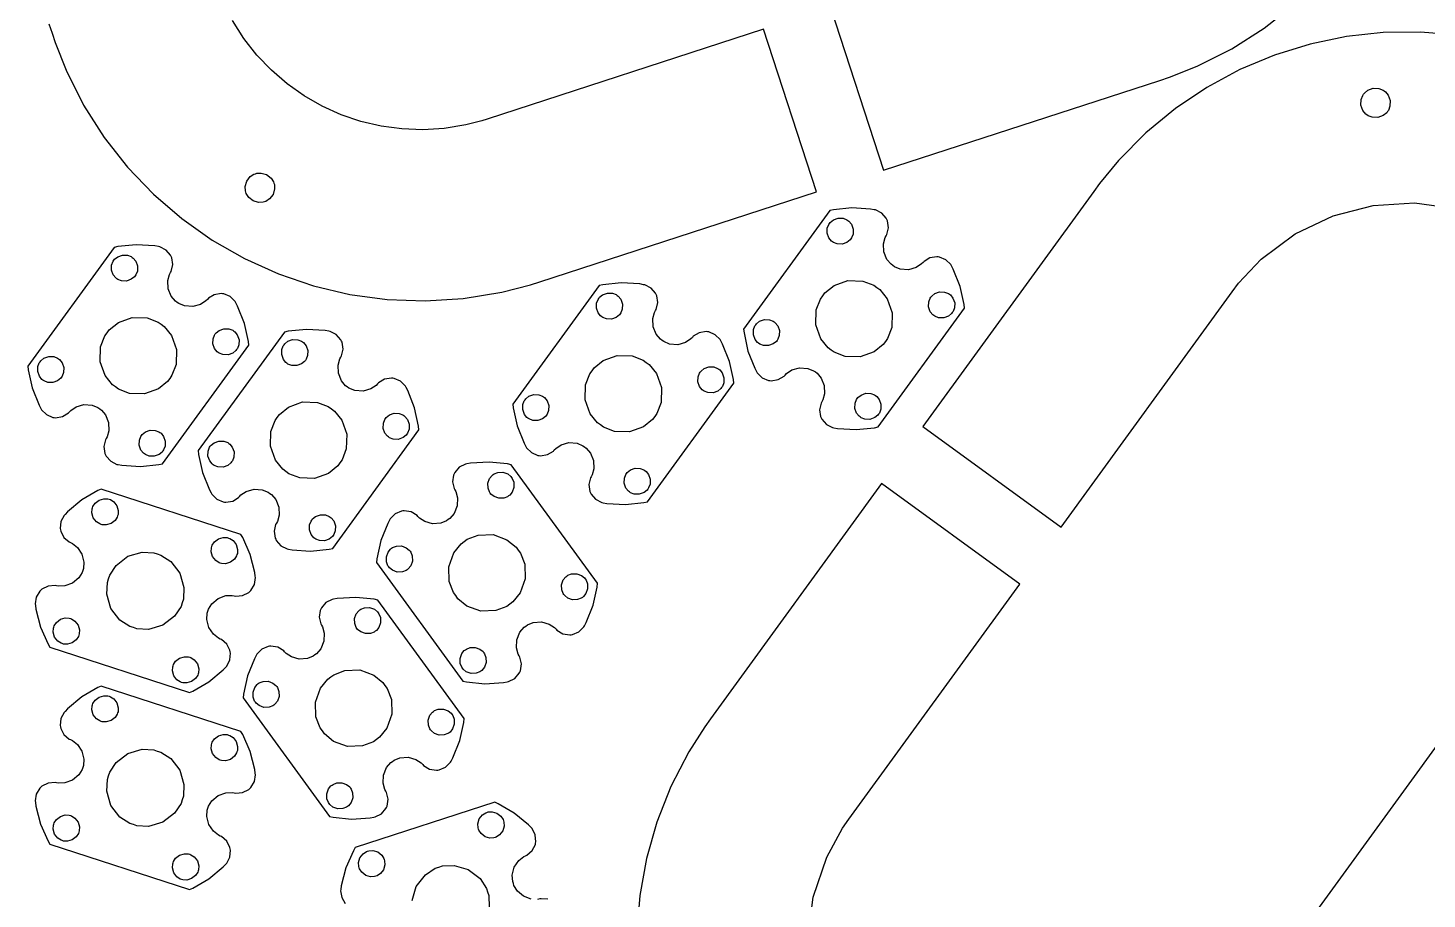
# Model space of a CAD drawing. Extents: x 0 to 47.8, y 0 to 94.9.
# Drawn here: x 0.01 to 9.94, y 19.16 to 25.35 of the extents above; entities that cross this region are included whole.
import ezdxf

# ---------------------------------------------------------------- set-up
doc = ezdxf.new("R2010")
doc.units = 0
doc.layers.get('0').update_dxf_attribs({"linetype": 'CONTINUOUS'})

msp = doc.modelspace()

# ---------------------------------------------------------------- linework, layer by layer
at = {"color": 0}
for points in [[(5.70529, 25.4957), (6.08074, 24.3401), (8.04465, 24.9782), (8.11149, 25), (8.30767, 25.0786), (8.55447, 25.2026), (8.78418, 25.3486), (8.99588, 25.5146)], [(0.154297, 25.38), (0.176053, 25.3131), (0.197754, 25.2462), (0.276421, 25.0501), (0.400444, 24.8033), (0.546332, 24.5736), (0.712349, 24.3618), (0.896756, 24.169), (1.09782, 23.996), (1.3138, 23.8435), (1.54297, 23.7126), (1.78353, 23.6042), (2.03381, 23.5192), (2.29204, 23.4581), (2.55643, 23.4224), (2.82531, 23.4125), (3.0969, 23.4294), (3.36947, 23.4742), (3.57443, 23.5258), (3.64128, 23.5475), (5.60519, 24.1857), (5.22976, 25.3411), (3.26585, 24.7031), (3.22851, 24.691), (3.1141, 24.6621), (2.96197, 24.6372), (2.81033, 24.6276), (2.66026, 24.6332), (2.51269, 24.6532), (2.36854, 24.6872), (2.22885, 24.7347), (2.09457, 24.7953), (1.96669, 24.8683), (1.84608, 24.9533), (1.73389, 25.05), (1.63092, 25.1576), (1.53825, 25.2758), (1.45682, 25.404)], [(10.1594, 25.3), (9.89501, 25.3219), (9.63069, 25.3182), (9.36838, 25.2894), (9.11003, 25.2358), (8.85753, 25.1575), (8.61279, 25.055), (8.37782, 24.9286), (8.15451, 24.7786), (7.94476, 24.6053), (7.75054, 24.4088), (7.61513, 24.2465), (7.57383, 24.1897), (6.36003, 22.519), (7.34299, 21.8049), (8.55675, 23.4756), (8.60215, 23.5382), (8.76378, 23.7075), (9.00553, 23.8881), (9.27328, 24.0158), (9.55849, 24.0894), (9.85243, 24.1075), (10.1465, 24.0687)], [(5.54292, 18.8814), (5.58171, 19.1756), (5.67871, 19.4611), (5.78988, 19.6672), (5.83535, 19.7297), (5.83535, 19.7297), (7.0491, 21.4004), (6.06614, 22.1146), (4.85238, 20.4439), (4.81104, 20.3871), (4.69857, 20.2081), (4.57178, 19.9628), (4.47168, 19.7097), (4.398, 19.451), (4.35037, 19.1883), (4.32856, 18.924)], [(11.0405, 21.671), (8.31901, 17.9253)], [(3.57949, 19.1625), (3.52496, 19.1822), (3.48085, 19.2199), (3.45676, 19.2585), (3.45226, 19.2724), (3.44769, 19.2864), (3.4445, 19.3318), (3.45806, 19.3882), (3.49056, 19.4363), (3.52615, 19.4644), (3.53956, 19.4706), (3.54872, 19.4747), (3.58594, 19.5069), (3.60856, 19.5506), (3.61051, 19.5606), (3.61242, 19.5704), (3.60781, 19.6194), (3.58535, 19.6632), (3.5784, 19.6704), (3.56011, 19.6897), (3.45856, 19.7736), (3.34483, 19.84), (3.32053, 19.8506), (2.32992, 19.5286), (2.3164, 19.5058), (2.26351, 19.3853), (2.23062, 19.2576), (2.22715, 19.2314), (2.22581, 19.2214), (2.23335, 19.1728), (2.25836, 19.1304)], [(2.73361, 19.1515), (2.76269, 19.2528), (2.82758, 19.3358), (2.89729, 19.3812), (2.92275, 19.3894), (2.94814, 19.3978), (3.03119, 19.4021), (3.13254, 19.3731), (3.2156, 19.3081), (3.26096, 19.2385), (3.26926, 19.2129), (3.2775, 19.1875), (3.28174, 19.1044)], [(3.69824, 19.1612), (3.64919, 19.1654), (3.63932, 19.1635), (3.62489, 19.1604)]]:
    msp.add_lwpolyline(points, dxfattribs=at)
for points in [[(9.49056, 24.8799), (9.49653, 24.8882), (9.52121, 24.9081), (9.55908, 24.9219), (9.59928, 24.9204), (9.6289, 24.909), (9.63721, 24.9031), (9.64546, 24.8971), (9.66542, 24.8724), (9.67919, 24.8346), (9.67779, 24.7943), (9.66639, 24.7647), (9.66043, 24.7564), (9.6544, 24.7482), (9.62972, 24.7282), (9.5919, 24.7144), (9.55165, 24.7158), (9.52203, 24.7272), (9.51378, 24.7332), (9.50549, 24.7392), (9.48551, 24.7639), (9.47179, 24.8017), (9.47319, 24.8419), (9.48454, 24.8715), (9.49056, 24.8799)], [(1.6849, 24.1158), (1.67518, 24.1126), (1.64344, 24.111), (1.60476, 24.1221), (1.57308, 24.1469), (1.55578, 24.1736), (1.55263, 24.1832), (1.54943, 24.1929), (1.54779, 24.2247), (1.55886, 24.2633), (1.58365, 24.295), (1.61029, 24.3124), (1.62001, 24.3154), (1.62972, 24.3187), (1.6614, 24.3203), (1.70014, 24.3093), (1.73182, 24.2844), (1.74918, 24.2579), (1.75233, 24.2481), (1.75549, 24.2383), (1.75711, 24.2067), (1.74599, 24.1679), (1.72119, 24.1363), (1.69461, 24.1189), (1.6849, 24.1158)], [(6.10069, 23.8749), (6.10563, 23.8838), (6.11681, 23.9315), (6.10943, 23.9801), (6.10519, 23.9893), (6.10092, 23.9985), (6.06836, 24.0354), (6.02453, 24.0576), (6.0146, 24.0594), (5.98856, 24.0643), (5.85704, 24.0724), (5.72597, 24.0594), (5.70014, 24.0536), (5.08789, 23.2108), (5.09039, 23.1846), (5.11849, 23.0558), (5.16683, 22.9333), (5.17947, 22.91), (5.18425, 22.9011), (5.21897, 22.8663), (5.26411, 22.8467), (5.27414, 22.8456), (5.28418, 22.8443), (5.33268, 22.8524), (5.37478, 22.8778), (5.38162, 22.8851), (5.3915, 22.8961), (5.42936, 22.9211), (5.48514, 22.9372), (5.54297, 22.9326), (5.58507, 22.9157), (5.597, 22.9069), (5.60883, 22.8983), (5.63807, 22.8636), (5.66026, 22.81), (5.66228, 22.7519), (5.65007, 22.7082), (5.64285, 22.6954), (5.63786, 22.6865), (5.62668, 22.6386), (5.63406, 22.59), (5.63835, 22.5808), (5.64258, 22.5717), (5.67513, 22.5349), (5.71897, 22.5126), (5.72894, 22.5108), (5.75499, 22.506), (5.88644, 22.4979), (6.01753, 22.511), (6.0434, 22.5167), (6.65565, 23.3594), (6.65315, 23.3857), (6.625, 23.5144), (6.57667, 23.6369), (6.56407, 23.6603), (6.55925, 23.6692), (6.52453, 23.704), (6.47944, 23.7236), (6.4694, 23.7247), (6.45936, 23.726), (6.41081, 23.7181), (6.36871, 23.6925), (6.36193, 23.685), (6.352, 23.6742), (6.31413, 23.649), (6.25836, 23.6331), (6.20053, 23.6376), (6.15842, 23.6547), (6.14654, 23.6632), (6.1346, 23.6719), (6.10542, 23.7068), (6.08322, 23.7604), (6.08122, 23.8183), (6.09343, 23.8621), (6.10069, 23.8749)], [(5.69738, 23.9624), (5.70269, 23.9697), (5.72478, 23.9876), (5.75851, 23.9999), (5.79449, 23.9986), (5.82096, 23.9885), (5.82835, 23.9832), (5.83567, 23.9778), (5.85351, 23.9557), (5.86578, 23.9219), (5.86453, 23.886), (5.85439, 23.8596), (5.84907, 23.8522), (5.84369, 23.8447), (5.82161, 23.8269), (5.78787, 23.8147), (5.75196, 23.816), (5.72547, 23.8261), (5.71815, 23.8314), (5.71078, 23.8368), (5.69293, 23.8589), (5.68061, 23.8926), (5.68186, 23.9286), (5.692, 23.9551), (5.69738, 23.9624)], [(1.01818, 23.6128), (1.02317, 23.6215), (1.03434, 23.6694), (1.02696, 23.7181), (1.02273, 23.7272), (1.01845, 23.7364), (0.985894, 23.7733), (0.942057, 23.7956), (0.932129, 23.7974), (0.906087, 23.8022), (0.774576, 23.8103), (0.6435, 23.7974), (0.617676, 23.7915), (0.005371, 22.9488), (0.007867, 22.9225), (0.03597, 22.7938), (0.084364, 22.6711), (0.097005, 22.6479), (0.10178, 22.639), (0.136502, 22.6042), (0.18164, 22.5846), (0.191678, 22.5833), (0.20166, 22.5822), (0.250162, 22.5903), (0.292264, 22.6157), (0.2991, 22.6231), (0.308974, 22.6339), (0.346897, 22.659), (0.402669, 22.6751), (0.460504, 22.6706), (0.502604, 22.6535), (0.51454, 22.6449), (0.526421, 22.6363), (0.55561, 22.6014), (0.5778, 22.5479), (0.579807, 22.4899), (0.5676, 22.4461), (0.560385, 22.4333), (0.555393, 22.4244), (0.544217, 22.3767), (0.55154, 22.3279), (0.555826, 22.3187), (0.560058, 22.3096), (0.592611, 22.2728), (0.636447, 22.2506), (0.646431, 22.2488), (0.672472, 22.2439), (0.803982, 22.2358), (0.935058, 22.2488), (0.960938, 22.2546), (1.57319, 23.0972), (1.57069, 23.1236), (1.54254, 23.2524), (1.49419, 23.3749), (1.48161, 23.3982), (1.47678, 23.4071), (1.44206, 23.4419), (1.39692, 23.4615), (1.38694, 23.4626), (1.3769, 23.4639), (1.32834, 23.4558), (1.28624, 23.4304), (1.27946, 23.4229), (1.26953, 23.4122), (1.23161, 23.3871), (1.17589, 23.371), (1.118, 23.3756), (1.0759, 23.3926), (1.06402, 23.4013), (1.05208, 23.4099), (1.02289, 23.4447), (1.00071, 23.4983), (0.998699, 23.5563), (1.01091, 23.6), (1.01818, 23.6128)], [(0.614908, 23.7003), (0.620226, 23.7076), (0.642307, 23.7256), (0.676053, 23.7378), (0.711968, 23.7365), (0.738444, 23.7264), (0.745822, 23.721), (0.753147, 23.7157), (0.770996, 23.6936), (0.783311, 23.6599), (0.782064, 23.624), (0.771918, 23.5975), (0.766601, 23.5901), (0.761231, 23.5828), (0.73915, 23.565), (0.705404, 23.5526), (0.669433, 23.5539), (0.642958, 23.564), (0.635633, 23.5693), (0.628256, 23.5747), (0.610406, 23.5968), (0.598144, 23.6306), (0.599393, 23.6665), (0.609538, 23.6929), (0.614908, 23.7003)], [(5.64931, 23.4468), (5.66499, 23.4685), (5.72965, 23.5207), (5.82872, 23.5568), (5.93408, 23.5531), (6.01172, 23.5233), (6.03342, 23.5076), (6.05501, 23.4919), (6.10732, 23.4272), (6.14339, 23.3282), (6.13965, 23.2228), (6.10997, 23.1451), (6.09424, 23.1235), (6.0785, 23.1018), (6.01383, 23.0496), (5.91476, 23.0135), (5.8094, 23.0172), (5.73172, 23.0469), (5.71013, 23.0626), (5.68847, 23.0783), (5.63618, 23.1431), (5.6001, 23.2421), (5.60385, 23.3475), (5.63357, 23.4251), (5.64931, 23.4468)], [(4.00456, 22.1631), (3.99957, 22.1543), (3.98839, 22.1064), (3.99571, 22.0578), (4, 22.0486), (4.00424, 22.0394), (4.03678, 22.0025), (4.08068, 21.9803), (4.0906, 21.9785), (4.11664, 21.9737), (4.24815, 21.9656), (4.37924, 21.9786), (4.40511, 21.9843), (5.01736, 22.8271), (5.01486, 22.8535), (4.98671, 22.9821), (4.93837, 23.1047), (4.92578, 23.1279), (4.92096, 23.1368), (4.88624, 23.1717), (4.8411, 23.1913), (4.83111, 23.1925), (4.82107, 23.1937), (4.77251, 23.1857), (4.73042, 23.1603), (4.72364, 23.1528), (4.71371, 23.1419), (4.67578, 23.1168), (4.62007, 23.1007), (4.56218, 23.1053), (4.52007, 23.1224), (4.50819, 23.131), (4.49625, 23.1396), (4.46707, 23.1744), (4.44488, 23.2281), (4.44287, 23.286), (4.45508, 23.3299), (4.46235, 23.3425), (4.46733, 23.3514), (4.47851, 23.3993), (4.47114, 23.4479), (4.4669, 23.4571), (4.46262, 23.4662), (4.43007, 23.5031), (4.38624, 23.5253), (4.37631, 23.5271), (4.35026, 23.5319), (4.21875, 23.5401), (4.08768, 23.5271), (4.06185, 23.5213), (3.44954, 22.6786), (3.45204, 22.6522), (3.48014, 22.5236), (3.52854, 22.401), (3.54118, 22.3776), (3.54596, 22.3688), (3.58068, 22.3339), (3.62582, 22.3144), (3.63585, 22.3132), (3.64583, 22.3119), (3.69433, 22.32), (3.73643, 22.3454), (3.74328, 22.3529), (3.75315, 22.3637), (3.79107, 22.3889), (3.84685, 22.4049), (3.90468, 22.4003), (3.94678, 22.3833), (3.95871, 22.3746), (3.9706, 22.3661), (3.99978, 22.3312), (4.02197, 22.2776), (4.02399, 22.2196), (4.01178, 22.1758), (4.00456, 22.1631)], [(4.21078, 23.3199), (4.2054, 23.3125), (4.18332, 23.2947), (4.14958, 23.2825), (4.11361, 23.2838), (4.08713, 23.2939), (4.07981, 23.2992), (4.07243, 23.3046), (4.05458, 23.3265), (4.04232, 23.3603), (4.04357, 23.3963), (4.05371, 23.4228), (4.05908, 23.43), (4.0644, 23.4375), (4.08649, 23.4553), (4.12022, 23.4675), (4.15614, 23.4662), (4.18261, 23.4561), (4.19, 23.4508), (4.19732, 23.4454), (4.21517, 23.4233), (4.22749, 23.3896), (4.22624, 23.3537), (4.2161, 23.3272), (4.21078, 23.3199)], [(6.41808, 23.4387), (6.42339, 23.4461), (6.44547, 23.464), (6.47922, 23.4763), (6.51519, 23.475), (6.54167, 23.4649), (6.54904, 23.4594), (6.55637, 23.4542), (6.57422, 23.4321), (6.58649, 23.3983), (6.58524, 23.3624), (6.57508, 23.336), (6.56976, 23.3286), (6.5644, 23.3213), (6.54232, 23.3033), (6.50857, 23.2911), (6.47265, 23.2924), (6.44618, 23.3025), (6.43886, 23.3078), (6.43147, 23.3132), (6.41363, 23.3353), (6.40136, 23.369), (6.40261, 23.405), (6.41271, 23.4314), (6.41808, 23.4387)], [(0.566786, 23.1847), (0.582519, 23.2064), (0.64719, 23.2586), (0.746257, 23.2947), (0.851617, 23.291), (0.929308, 23.2613), (0.950956, 23.2456), (0.972547, 23.2299), (1.02479, 23.1651), (1.06087, 23.0661), (1.05718, 22.9607), (1.02745, 22.8831), (1.01177, 22.8614), (0.996039, 22.8397), (0.931315, 22.7875), (0.832303, 22.7514), (0.726942, 22.7551), (0.649251, 22.7849), (0.627658, 22.8006), (0.606011, 22.8163), (0.553711, 22.881), (0.517632, 22.98), (0.521322, 23.0854), (0.551053, 23.1631), (0.566786, 23.1847)], [(5.17378, 23.2417), (5.1791, 23.249), (5.20117, 23.2669), (5.23492, 23.2792), (5.27083, 23.2779), (5.29731, 23.2678), (5.30469, 23.2624), (5.31201, 23.2571), (5.32986, 23.235), (5.34218, 23.2013), (5.34088, 23.1653), (5.33078, 23.1389), (5.32547, 23.1314), (5.3201, 23.124), (5.29801, 23.1063), (5.26426, 23.094), (5.22831, 23.0953), (5.20182, 23.1054), (5.1945, 23.1107), (5.18712, 23.1161), (5.16928, 23.1382), (5.15701, 23.1719), (5.15826, 23.2079), (5.1684, 23.2344), (5.17378, 23.2417)], [(1.76932, 21.8326), (1.76432, 21.8239), (1.75315, 21.776), (1.76047, 21.7274), (1.76476, 21.7182), (1.76899, 21.709), (1.80154, 21.6721), (1.84543, 21.6499), (1.85542, 21.6481), (1.8814, 21.6433), (2.01292, 21.6351), (2.14399, 21.6482), (2.16986, 21.6539), (2.78213, 22.4967), (2.77962, 22.5231), (2.75146, 22.6517), (2.70313, 22.7743), (2.69054, 22.7975), (2.68571, 22.8064), (2.65099, 22.8412), (2.6059, 22.8608), (2.59586, 22.8621), (2.58583, 22.8633), (2.53728, 22.8553), (2.49517, 22.8299), (2.48839, 22.8224), (2.47846, 22.8115), (2.44054, 22.7864), (2.38482, 22.7703), (2.32693, 22.7749), (2.28483, 22.7919), (2.27294, 22.8006), (2.26101, 22.8092), (2.23182, 22.844), (2.20964, 22.8976), (2.20763, 22.9556), (2.21983, 22.9994), (2.22711, 23.0122), (2.2321, 23.021), (2.24328, 23.0689), (2.23589, 23.1175), (2.23167, 23.1267), (2.22738, 23.1358), (2.19482, 23.1726), (2.15099, 23.195), (2.14106, 23.1967), (2.11501, 23.2015), (1.98351, 23.2097), (1.85243, 23.1967), (1.82661, 23.1908), (1.21436, 22.3482), (1.21685, 22.3218), (1.24495, 22.1931), (1.29329, 22.0706), (1.30593, 22.0472), (1.31071, 22.0385), (1.34543, 22.0035), (1.39057, 21.984), (1.40061, 21.9828), (1.41064, 21.9815), (1.45915, 21.9896), (1.50125, 22.015), (1.50808, 22.0225), (1.51796, 22.0333), (1.55583, 22.0585), (1.6116, 22.0744), (1.66943, 22.07), (1.71153, 22.0529), (1.72347, 22.0442), (1.73535, 22.0357), (1.76454, 22.0008), (1.78674, 21.9472), (1.78874, 21.8892), (1.77653, 21.8454), (1.76932, 21.8326)], [(1.33561, 23.1767), (1.34093, 23.184), (1.36301, 23.2019), (1.39675, 23.2142), (1.43267, 23.2129), (1.45915, 23.2028), (1.46653, 23.1974), (1.47385, 23.1921), (1.49169, 23.17), (1.50401, 23.1363), (1.50276, 23.1003), (1.49263, 23.0739), (1.48731, 23.0665), (1.48193, 23.059), (1.45985, 23.0412), (1.42611, 23.029), (1.39014, 23.0303), (1.36366, 23.0404), (1.35634, 23.0457), (1.34896, 23.0511), (1.33111, 23.0732), (1.31885, 23.1069), (1.3201, 23.1429), (1.33024, 23.1693), (1.33561, 23.1767)], [(1.97553, 22.9894), (1.97017, 22.9821), (1.94808, 22.9643), (1.91433, 22.9519), (1.87836, 22.9532), (1.85189, 22.9633), (1.84457, 22.9688), (1.83718, 22.974), (1.81933, 22.9961), (1.80707, 23.0299), (1.80832, 23.0658), (1.81847, 23.0924), (1.82383, 23.0997), (1.82915, 23.1071), (1.85124, 23.1249), (1.88499, 23.1372), (1.92096, 23.136), (1.94743, 23.1257), (1.95481, 23.1204), (1.96212, 23.1151), (1.97999, 23.0931), (1.99224, 23.0593), (1.991, 23.0233), (1.98085, 22.9968), (1.97553, 22.9894)], [(0.091309, 22.9796), (0.096625, 22.9869), (0.118652, 23.0049), (0.152453, 23.0171), (0.188368, 23.0158), (0.214844, 23.0057), (0.222222, 23.0003), (0.229546, 22.995), (0.247396, 22.9729), (0.259657, 22.9392), (0.25841, 22.9033), (0.248264, 22.8768), (0.242947, 22.8694), (0.237576, 22.8621), (0.215494, 22.8443), (0.181749, 22.8319), (0.145833, 22.8332), (0.119358, 22.8433), (0.112033, 22.8486), (0.104655, 22.854), (0.086806, 22.8761), (0.074544, 22.9099), (0.075792, 22.9458), (0.085938, 22.9722), (0.091309, 22.9796)], [(4.45594, 22.5911), (4.44021, 22.5694), (4.37549, 22.5172), (4.27647, 22.4811), (4.17111, 22.4849), (4.09343, 22.5146), (4.07183, 22.5303), (4.05018, 22.5461), (3.99789, 22.6107), (3.96181, 22.7099), (3.9655, 22.8151), (3.99522, 22.8928), (4.01096, 22.9144), (4.02669, 22.9361), (4.09136, 22.9883), (4.19043, 23.0244), (4.29579, 23.0207), (4.37349, 22.991), (4.39513, 22.9753), (4.41672, 22.9596), (4.46897, 22.8949), (4.50504, 22.7958), (4.50136, 22.6904), (4.47163, 22.6128), (4.45594, 22.5911)], [(4.93147, 22.7962), (4.92611, 22.7889), (4.90403, 22.7711), (4.87028, 22.7588), (4.83431, 22.76), (4.80783, 22.7701), (4.80051, 22.7756), (4.79313, 22.7808), (4.77528, 22.8029), (4.76303, 22.8367), (4.76426, 22.8726), (4.77442, 22.899), (4.77979, 22.9064), (4.7851, 22.9138), (4.80718, 22.9317), (4.84093, 22.9439), (4.87685, 22.9428), (4.90332, 22.9325), (4.91075, 22.9272), (4.91808, 22.9219), (4.93593, 22.8999), (4.94819, 22.8661), (4.94694, 22.8301), (4.93679, 22.8036), (4.93147, 22.7962)], [(5.89447, 22.7181), (5.89979, 22.7254), (5.92188, 22.7433), (5.95562, 22.7556), (5.99154, 22.7543), (6.01801, 22.7442), (6.02539, 22.7387), (6.03271, 22.7335), (6.05057, 22.7114), (6.06288, 22.6776), (6.06164, 22.6417), (6.05149, 22.6153), (6.04617, 22.6079), (6.04081, 22.6004), (6.01872, 22.5826), (5.98497, 22.5704), (5.949, 22.5717), (5.92253, 22.5818), (5.91521, 22.5871), (5.90782, 22.5925), (5.88997, 22.6146), (5.87771, 22.6483), (5.87896, 22.6843), (5.88911, 22.7107), (5.89447, 22.7181)], [(2.22071, 22.2607), (2.20497, 22.239), (2.14031, 22.1868), (2.04124, 22.1508), (1.93587, 22.1546), (1.85818, 22.1843), (1.83658, 22.1999), (1.81494, 22.2157), (1.76264, 22.2803), (1.72657, 22.3794), (1.73031, 22.4847), (1.76004, 22.5624), (1.77576, 22.584), (1.79144, 22.6057), (1.85613, 22.6581), (1.95518, 22.694), (2.06054, 22.6903), (2.13824, 22.6606), (2.15989, 22.6449), (2.18147, 22.6292), (2.23372, 22.5644), (2.26981, 22.4654), (2.26611, 22.3601), (2.23643, 22.2824), (2.22071, 22.2607)], [(3.68712, 22.5992), (3.68175, 22.5918), (3.65967, 22.574), (3.62592, 22.5617), (3.59, 22.5631), (3.56353, 22.5731), (3.55621, 22.5783), (3.54883, 22.5838), (3.53097, 22.6058), (3.51872, 22.6396), (3.51997, 22.6756), (3.53011, 22.7021), (3.53549, 22.7093), (3.54081, 22.7168), (3.56282, 22.7346), (3.59663, 22.7468), (3.63254, 22.7456), (3.65901, 22.7354), (3.66639, 22.7301), (3.67372, 22.7247), (3.69157, 22.7026), (3.70383, 22.6689), (3.70258, 22.6331), (3.69243, 22.6065), (3.68712, 22.5992)], [(2.69624, 22.4658), (2.69086, 22.4585), (2.66878, 22.4407), (2.63504, 22.4283), (2.59912, 22.4296), (2.57264, 22.4397), (2.56532, 22.4451), (2.55794, 22.4504), (2.5401, 22.4725), (2.52778, 22.5062), (2.52903, 22.5422), (2.53917, 22.5687), (2.54454, 22.576), (2.54986, 22.5833), (2.57194, 22.6013), (2.60568, 22.6135), (2.64165, 22.6122), (2.66812, 22.6022), (2.67551, 22.5968), (2.68283, 22.5915), (2.70068, 22.5694), (2.71294, 22.5357), (2.71169, 22.4997), (2.70156, 22.4732), (2.69624, 22.4658)], [(0.812011, 22.456), (0.817329, 22.4633), (0.83941, 22.4811), (0.873156, 22.4935), (0.909071, 22.4922), (0.935547, 22.4821), (0.942925, 22.4767), (0.95025, 22.4714), (0.968099, 22.4493), (0.98036, 22.4156), (0.979113, 22.3796), (0.968967, 22.3532), (0.96365, 22.3457), (0.958279, 22.3383), (0.936199, 22.3206), (0.902453, 22.3083), (0.866536, 22.3096), (0.840061, 22.3197), (0.832736, 22.325), (0.825358, 22.3304), (0.807508, 22.3525), (0.795247, 22.3863), (0.796496, 22.4221), (0.80664, 22.4486), (0.812011, 22.456)], [(1.45188, 22.2687), (1.4465, 22.2614), (1.42449, 22.2436), (1.39074, 22.2313), (1.35476, 22.2325), (1.32829, 22.2426), (1.32096, 22.2481), (1.31358, 22.2533), (1.29574, 22.2754), (1.28348, 22.3092), (1.28472, 22.3451), (1.29487, 22.3717), (1.30024, 22.379), (1.30556, 22.3864), (1.32764, 22.4042), (1.36138, 22.4164), (1.39729, 22.4151), (1.42378, 22.405), (1.43115, 22.3997), (1.43847, 22.3943), (1.45632, 22.3722), (1.46858, 22.3386), (1.46733, 22.3026), (1.45719, 22.2761), (1.45188, 22.2687)], [(2.77501, 21.8797), (2.76818, 21.8872), (2.72607, 21.9126), (2.67757, 21.9207), (2.66758, 21.9194), (2.65756, 21.9182), (2.61242, 21.8986), (2.57769, 21.8639), (2.57292, 21.8549), (2.56028, 21.8317), (2.51187, 21.7092), (2.48378, 21.5804), (2.48128, 21.554), (3.09358, 20.7112), (3.11942, 20.7056), (3.25049, 20.6925), (3.382, 20.7007), (3.40804, 20.7054), (3.41797, 20.7074), (3.46181, 20.7296), (3.49436, 20.7664), (3.49864, 20.7756), (3.50288, 20.7847), (3.51025, 20.8333), (3.49908, 20.8812), (3.49408, 20.89), (3.48682, 20.9028), (3.47461, 20.9467), (3.47661, 21.0046), (3.49881, 21.0582), (3.52806, 21.0931), (3.53993, 21.1017), (3.55181, 21.1103), (3.59392, 21.1274), (3.65181, 21.1319), (3.70751, 21.1158), (3.74544, 21.0907), (3.75537, 21.0799), (3.76215, 21.0724), (3.80425, 21.0469), (3.85281, 21.0389), (3.86285, 21.0401), (3.87283, 21.0414), (3.91797, 21.061), (3.95269, 21.0958), (3.95751, 21.1047), (3.97011, 21.1279), (4.01844, 21.2506), (4.0466, 21.3792), (4.0491, 21.4056), (3.43685, 22.2483), (3.41097, 22.254), (3.27989, 22.2671), (3.14839, 22.2589), (3.12235, 22.2542), (3.11242, 22.2524), (3.06853, 22.2301), (3.03597, 22.1932), (3.03174, 22.184), (3.02746, 22.1749), (3.02013, 22.1262), (3.03131, 22.0783), (3.03629, 22.0696), (3.04351, 22.0568), (3.05572, 22.0131), (3.05371, 21.955), (3.03153, 21.9014), (3.00233, 21.8665), (2.99046, 21.8579), (2.97857, 21.8493), (2.93642, 21.8324), (2.87858, 21.8278), (2.82281, 21.8438), (2.78489, 21.8689), (2.77501, 21.8797)], [(3.28792, 22.0469), (3.28256, 22.0543), (3.2724, 22.0807), (3.27115, 22.1167), (3.28342, 22.1504), (3.30126, 22.1725), (3.30865, 22.1778), (3.31597, 22.1832), (3.34244, 22.1933), (3.37836, 22.1946), (3.41211, 22.1824), (3.43419, 22.1644), (3.43956, 22.1571), (3.44488, 22.1497), (3.45503, 22.1233), (3.45628, 22.0874), (3.44401, 22.0536), (3.42622, 22.0315), (3.41883, 22.0261), (3.41146, 22.0208), (3.38499, 22.0107), (3.34907, 22.0094), (3.31532, 22.0217), (3.29324, 22.0396), (3.28792, 22.0469)], [(4.40782, 22.0756), (4.40246, 22.0682), (4.38037, 22.0504), (4.34663, 22.0381), (4.31071, 22.0393), (4.28424, 22.0494), (4.27692, 22.0549), (4.26953, 22.0601), (4.25168, 22.0822), (4.23942, 22.116), (4.24067, 22.1519), (4.25082, 22.1783), (4.25618, 22.1857), (4.2615, 22.1931), (4.28358, 22.211), (4.31733, 22.2232), (4.35325, 22.2219), (4.37972, 22.2118), (4.3871, 22.2065), (4.39442, 22.2011), (4.41228, 22.179), (4.42453, 22.1453), (4.42329, 22.1094), (4.41314, 22.0829), (4.40782, 22.0756)], [(0.207303, 21.3878), (0.197374, 21.3899), (0.148383, 21.3857), (0.104438, 21.3636), (0.097059, 21.3567), (0.089627, 21.3499), (0.064616, 21.3075), (0.05702, 21.2589), (0.058377, 21.2489), (0.061849, 21.2226), (0.094781, 21.0951), (0.147624, 20.9744), (0.161133, 20.9517), (1.1518, 20.6297), (1.17605, 20.6403), (1.28977, 20.7068), (1.39139, 20.7907), (1.40967, 20.8099), (1.41661, 20.8172), (1.43901, 20.861), (1.44368, 20.9099), (1.44179, 20.9199), (1.43983, 20.9297), (1.41715, 20.9735), (1.37994, 21.0056), (1.37077, 21.0097), (1.35737, 21.0158), (1.32178, 21.0442), (1.28933, 21.0922), (1.27577, 21.1486), (1.27892, 21.1939), (1.28348, 21.2079), (1.28798, 21.2219), (1.31207, 21.2604), (1.35623, 21.2981), (1.41075, 21.3179), (1.45617, 21.3199), (1.4706, 21.3169), (1.48047, 21.3149), (1.52946, 21.319), (1.57346, 21.341), (1.58089, 21.3479), (1.58826, 21.3549), (1.61328, 21.3972), (1.62082, 21.4458), (1.61951, 21.4558), (1.61604, 21.4821), (1.58311, 21.6096), (1.53022, 21.7303), (1.51676, 21.7531), (0.526096, 22.0749), (0.50179, 22.0644), (0.388075, 21.9979), (0.286513, 21.914), (0.268283, 21.8949), (0.261285, 21.8875), (0.238878, 21.8438), (0.234213, 21.7947), (0.236165, 21.7849), (0.238064, 21.775), (0.260688, 21.7313), (0.297906, 21.6992), (0.307129, 21.695), (0.320475, 21.6889), (0.356065, 21.6606), (0.388564, 21.6125), (0.402126, 21.5561), (0.398926, 21.5107), (0.394422, 21.4968), (0.389865, 21.4828), (0.365776, 21.4442), (0.321669, 21.4065), (0.26709, 21.3868), (0.221679, 21.3849), (0.207303, 21.3878)], [(0.524035, 21.8244), (0.515354, 21.8272), (0.49159, 21.8428), (0.469401, 21.871), (0.459526, 21.9056), (0.460992, 21.9339), (0.463813, 21.9425), (0.466581, 21.9513), (0.482096, 21.975), (0.510417, 21.9971), (0.544922, 22.0069), (0.573242, 22.0056), (0.581922, 22.0028), (0.590549, 22), (0.614312, 21.9844), (0.636501, 21.9561), (0.646376, 21.9217), (0.644911, 21.8933), (0.642144, 21.8846), (0.639324, 21.876), (0.623807, 21.8522), (0.59554, 21.8301), (0.560981, 21.8201), (0.532661, 21.8217), (0.524035, 21.8244)], [(2.17258, 21.7451), (2.16721, 21.7378), (2.14518, 21.72), (2.11143, 21.7076), (2.07547, 21.7089), (2.04899, 21.719), (2.04167, 21.7244), (2.03429, 21.7297), (2.01644, 21.7518), (2.00418, 21.7856), (2.00543, 21.8215), (2.01557, 21.8479), (2.02094, 21.8553), (2.02626, 21.8626), (2.04833, 21.8806), (2.08208, 21.8928), (2.118, 21.8915), (2.14447, 21.8814), (2.15186, 21.876), (2.15918, 21.8707), (2.17703, 21.8487), (2.18929, 21.8149), (2.18804, 21.779), (2.1779, 21.7525), (2.17258, 21.7451)], [(1.37126, 21.5492), (1.36258, 21.5519), (1.33881, 21.5675), (1.31668, 21.5957), (1.3068, 21.6303), (1.30827, 21.6586), (1.31109, 21.6672), (1.31386, 21.676), (1.32932, 21.6997), (1.35764, 21.7218), (1.39219, 21.7317), (1.42051, 21.7303), (1.42919, 21.7275), (1.43782, 21.7247), (1.46158, 21.7092), (1.48372, 21.6808), (1.4936, 21.6464), (1.49214, 21.6181), (1.48936, 21.6093), (1.48654, 21.6007), (1.47103, 21.5769), (1.44276, 21.5549), (1.40821, 21.5449), (1.37988, 21.5464), (1.37126, 21.5492)], [(2.56722, 21.5232), (2.56185, 21.5306), (2.55171, 21.5571), (2.55046, 21.5931), (2.56272, 21.6268), (2.58057, 21.6489), (2.58794, 21.6542), (2.59526, 21.6596), (2.62175, 21.6697), (2.65767, 21.671), (2.6914, 21.6588), (2.71349, 21.6408), (2.71886, 21.6335), (2.72418, 21.6261), (2.73432, 21.5997), (2.73557, 21.5637), (2.72331, 21.53), (2.70551, 21.5079), (2.69814, 21.5025), (2.69075, 21.4972), (2.66428, 21.4871), (2.62836, 21.4858), (2.59457, 21.4981), (2.57254, 21.5158), (2.56722, 21.5232)], [(3.04269, 21.3182), (3.02696, 21.3399), (2.99724, 21.4175), (2.99354, 21.5228), (3.02962, 21.6219), (3.08192, 21.6865), (3.10357, 21.7022), (3.12522, 21.7181), (3.20285, 21.7478), (3.30821, 21.7515), (3.40722, 21.7154), (3.47194, 21.6632), (3.48768, 21.6414), (3.50336, 21.6199), (3.5331, 21.5422), (3.53678, 21.4368), (3.50071, 21.3378), (3.44846, 21.2731), (3.42686, 21.2574), (3.40522, 21.2417), (3.32753, 21.2119), (3.22217, 21.2082), (3.1231, 21.2443), (3.05838, 21.2965), (3.04269, 21.3182)], [(0.753961, 21.0908), (0.728461, 21.099), (0.6588, 21.1444), (0.593912, 21.2275), (0.564888, 21.3289), (0.569119, 21.4119), (0.577419, 21.4372), (0.585667, 21.4628), (0.631022, 21.5325), (0.714085, 21.5974), (0.815429, 21.6264), (0.898492, 21.6222), (0.923936, 21.6139), (0.949328, 21.6057), (1.01904, 21.5603), (1.08393, 21.4772), (1.11296, 21.3758), (1.10872, 21.2928), (1.10048, 21.2674), (1.09218, 21.2419), (1.04682, 21.1722), (0.963758, 21.1074), (0.862414, 21.0783), (0.779351, 21.0825), (0.753961, 21.0908)], [(3.81153, 21.3261), (3.80615, 21.3336), (3.79601, 21.36), (3.79476, 21.396), (3.80701, 21.4297), (3.82487, 21.4518), (3.83225, 21.4571), (3.83957, 21.4625), (3.86604, 21.4726), (3.90201, 21.4739), (3.93576, 21.4615), (3.95785, 21.4437), (3.96322, 21.4364), (3.96853, 21.429), (3.97868, 21.4025), (3.97993, 21.3665), (3.96767, 21.3328), (3.94987, 21.3108), (3.94249, 21.3054), (3.93511, 21.3001), (3.90864, 21.29), (3.87267, 21.2888), (3.83892, 21.301), (3.81685, 21.3189), (3.81153, 21.3261)], [(2.80849, 20.1186), (2.81526, 20.1111), (2.85736, 20.0857), (2.90588, 20.0776), (2.9159, 20.0789), (2.92594, 20.0801), (2.97103, 20.0997), (3.00575, 20.1344), (3.01058, 20.1433), (3.02317, 20.1667), (3.07156, 20.2892), (3.09972, 20.4179), (3.10221, 20.4443), (2.4899, 21.2869), (2.46403, 21.2928), (2.33296, 21.3058), (2.2015, 21.2976), (2.17546, 21.2929), (2.16547, 21.291), (2.12164, 21.2687), (2.08908, 21.2319), (2.08485, 21.2228), (2.08057, 21.2136), (2.07319, 21.165), (2.08442, 21.1171), (2.08942, 21.1082), (2.09663, 21.0956), (2.10883, 21.0517), (2.10682, 20.9938), (2.08464, 20.9401), (2.05544, 20.9053), (2.04357, 20.8967), (2.03168, 20.8881), (1.98953, 20.871), (1.93169, 20.8665), (1.87592, 20.8825), (1.838, 20.9076), (1.82813, 20.9185), (1.82129, 20.926), (1.77919, 20.9514), (1.73068, 20.9593), (1.72065, 20.9581), (1.71061, 20.9569), (1.66547, 20.9374), (1.63075, 20.9025), (1.62597, 20.8936), (1.61333, 20.8703), (1.565, 20.7478), (1.53689, 20.619), (1.5344, 20.5928), (2.14665, 19.75), (2.17247, 19.7443), (2.30354, 19.7313), (2.43511, 19.7393), (2.46115, 19.7442), (2.47108, 19.746), (2.51492, 19.7682), (2.54747, 19.8051), (2.55176, 19.8143), (2.55599, 19.8235), (2.56332, 19.8721), (2.55214, 19.9199), (2.54719, 19.9288), (2.53993, 19.9415), (2.52772, 19.9853), (2.52974, 20.0433), (2.55192, 20.0969), (2.58117, 20.1317), (2.59304, 20.1404), (2.60493, 20.149), (2.64703, 20.1661), (2.70492, 20.1706), (2.76064, 20.1546), (2.79856, 20.1294), (2.80849, 20.1186)], [(2.49268, 21.1957), (2.49799, 21.1885), (2.50814, 21.1619), (2.50939, 21.126), (2.49713, 21.0922), (2.47933, 21.0701), (2.47194, 21.0649), (2.46457, 21.0596), (2.4381, 21.0493), (2.40213, 21.0481), (2.36837, 21.0604), (2.34631, 21.0782), (2.34099, 21.0856), (2.33561, 21.0929), (2.32547, 21.1194), (2.32422, 21.1554), (2.33653, 21.1892), (2.35439, 21.2112), (2.36176, 21.2165), (2.36908, 21.2219), (2.39556, 21.2319), (2.43147, 21.2332), (2.46522, 21.221), (2.48731, 21.2032), (2.49268, 21.1957)], [(0.248753, 20.9772), (0.240072, 20.98), (0.216308, 20.9956), (0.194119, 21.0237), (0.184244, 21.0583), (0.18571, 21.0867), (0.188531, 21.0953), (0.191351, 21.104), (0.206814, 21.1278), (0.235135, 21.1499), (0.26964, 21.1597), (0.29796, 21.1583), (0.30664, 21.1556), (0.315267, 21.1528), (0.339031, 21.1372), (0.361219, 21.1089), (0.371094, 21.0744), (0.369683, 21.0461), (0.366863, 21.0374), (0.36404, 21.0287), (0.348525, 21.005), (0.320258, 20.9829), (0.285699, 20.9729), (0.257379, 20.9744), (0.248753, 20.9772)], [(1.09598, 20.7019), (1.08729, 20.7047), (1.06353, 20.7203), (1.0414, 20.7485), (1.03152, 20.7831), (1.03299, 20.8114), (1.03581, 20.82), (1.03857, 20.8288), (1.05404, 20.8525), (1.08236, 20.8746), (1.11692, 20.8844), (1.14524, 20.8831), (1.15392, 20.8803), (1.16254, 20.8775), (1.18631, 20.8619), (1.20844, 20.8336), (1.21832, 20.7992), (1.21691, 20.7708), (1.21408, 20.7621), (1.21126, 20.7535), (1.19575, 20.7297), (1.16748, 20.7076), (1.13292, 20.6976), (1.1046, 20.6992), (1.09598, 20.7019)], [(3.09082, 20.8025), (3.08544, 20.8099), (3.07531, 20.8364), (3.07406, 20.8724), (3.08632, 20.9061), (3.10417, 20.9282), (3.11154, 20.9335), (3.11888, 20.9389), (3.14535, 20.949), (3.18132, 20.9503), (3.21506, 20.9381), (3.23714, 20.9201), (3.24251, 20.9128), (3.24783, 20.9054), (3.25797, 20.879), (3.25922, 20.8431), (3.2469, 20.8093), (3.22911, 20.7872), (3.22174, 20.7818), (3.21436, 20.7765), (3.18787, 20.7664), (3.15196, 20.7651), (3.11822, 20.7774), (3.09614, 20.7951), (3.09082, 20.8025)], [(2.54081, 20.6801), (2.55647, 20.6585), (2.58621, 20.5808), (2.5899, 20.4756), (2.55382, 20.3765), (2.50157, 20.3118), (2.47993, 20.296), (2.45828, 20.2803), (2.38058, 20.2506), (2.27522, 20.2469), (2.17622, 20.2831), (2.11149, 20.3353), (2.09581, 20.3569), (2.08008, 20.3785), (2.05035, 20.4561), (2.04665, 20.5615), (2.08274, 20.6606), (2.13499, 20.7253), (2.15662, 20.741), (2.17828, 20.7567), (2.25592, 20.7865), (2.36128, 20.7901), (2.46035, 20.754), (2.52507, 20.7018), (2.54081, 20.6801)], [(1.4706, 19.9172), (1.48047, 19.9153), (1.52946, 19.9194), (1.57346, 19.9414), (1.58089, 19.9483), (1.58826, 19.9553), (1.61328, 19.9975), (1.62082, 20.0461), (1.61951, 20.0561), (1.61604, 20.0824), (1.58311, 20.21), (1.53022, 20.3306), (1.51676, 20.3535), (0.526096, 20.6753), (0.50179, 20.6649), (0.388075, 20.5983), (0.286513, 20.5144), (0.268283, 20.4953), (0.261285, 20.4879), (0.238878, 20.4442), (0.234213, 20.3951), (0.236165, 20.3853), (0.238064, 20.3753), (0.260688, 20.3317), (0.297906, 20.2994), (0.307129, 20.2953), (0.320475, 20.2892), (0.356065, 20.261), (0.388564, 20.2129), (0.402126, 20.1565), (0.398926, 20.1111), (0.394422, 20.0972), (0.389865, 20.0832), (0.365776, 20.0446), (0.321669, 20.0069), (0.26709, 19.9872), (0.221679, 19.9853), (0.207303, 19.9882), (0.197374, 19.9903), (0.148383, 19.9861), (0.104438, 19.964), (0.097059, 19.9571), (0.089627, 19.9503), (0.064616, 19.9079), (0.05702, 19.8593), (0.058377, 19.8493), (0.061849, 19.8231), (0.094781, 19.6954), (0.147624, 19.5749), (0.161133, 19.5521), (1.1518, 19.2301), (1.17605, 19.2407), (1.28977, 19.3072), (1.39139, 19.3911), (1.40967, 19.4103), (1.41661, 19.4175), (1.43901, 19.4612), (1.44368, 19.5103), (1.44179, 19.5201), (1.43983, 19.5301), (1.41715, 19.5738), (1.37994, 19.606), (1.37077, 19.6101), (1.35737, 19.6163), (1.32178, 19.6446), (1.28933, 19.6926), (1.27577, 19.749), (1.27892, 19.7943), (1.28348, 19.8083), (1.28798, 19.8222), (1.31207, 19.8608), (1.35623, 19.8985), (1.41075, 19.9183), (1.45617, 19.9203), (1.4706, 19.9172)], [(1.77197, 20.6721), (1.77729, 20.6649), (1.78743, 20.6383), (1.78868, 20.6024), (1.77642, 20.5686), (1.75863, 20.5465), (1.75125, 20.5411), (1.74387, 20.5358), (1.71739, 20.5258), (1.68143, 20.5244), (1.64768, 20.5368), (1.6256, 20.5546), (1.62028, 20.5619), (1.6149, 20.5693), (1.60476, 20.5958), (1.60351, 20.6317), (1.61578, 20.6654), (1.63363, 20.6875), (1.641, 20.6929), (1.64833, 20.6982), (1.67481, 20.7083), (1.71078, 20.7096), (1.74451, 20.6974), (1.7666, 20.6796), (1.77197, 20.6721)], [(0.581922, 20.6032), (0.590549, 20.6004), (0.614312, 20.5849), (0.636501, 20.5565), (0.646376, 20.5221), (0.644965, 20.4938), (0.642144, 20.485), (0.639324, 20.4764), (0.623807, 20.4526), (0.59554, 20.4306), (0.560981, 20.4206), (0.532661, 20.4221), (0.524035, 20.4249), (0.515354, 20.4276), (0.49159, 20.4432), (0.469401, 20.4715), (0.459526, 20.506), (0.460992, 20.5343), (0.463813, 20.5429), (0.466635, 20.5517), (0.482096, 20.5754), (0.510417, 20.5975), (0.544922, 20.6074), (0.573242, 20.606), (0.581922, 20.6032)], [(3.01628, 20.475), (3.0216, 20.4678), (3.03174, 20.4413), (3.03299, 20.4053), (3.02072, 20.3715), (3.00293, 20.3494), (2.99556, 20.3442), (2.98817, 20.3388), (2.96169, 20.3286), (2.92578, 20.3274), (2.89204, 20.3397), (2.86996, 20.3575), (2.86464, 20.3649), (2.85926, 20.3722), (2.84912, 20.3987), (2.84787, 20.4346), (2.86014, 20.4685), (2.87799, 20.4904), (2.88536, 20.4958), (2.89268, 20.5011), (2.91917, 20.5113), (2.95514, 20.5125), (2.98888, 20.5003), (3.0109, 20.4824), (3.01628, 20.475)], [(1.42919, 20.3279), (1.43782, 20.3251), (1.46158, 20.3096), (1.48372, 20.2813), (1.4936, 20.2468), (1.49219, 20.2185), (1.48936, 20.2097), (1.48654, 20.2011), (1.47103, 20.1774), (1.44276, 20.1551), (1.40821, 20.1453), (1.37988, 20.1468), (1.37126, 20.1496), (1.36258, 20.1524), (1.33881, 20.1679), (1.31668, 20.1963), (1.3068, 20.2307), (1.30827, 20.259), (1.31109, 20.2676), (1.31386, 20.2764), (1.32932, 20.3001), (1.35764, 20.3222), (1.39219, 20.3321), (1.42051, 20.3307), (1.42919, 20.3279)], [(0.923936, 20.2143), (0.949328, 20.206), (1.01904, 20.1607), (1.08393, 20.0776), (1.11296, 19.9763), (1.10872, 19.8932), (1.10048, 19.8678), (1.09218, 19.8422), (1.04682, 19.7726), (0.963758, 19.7078), (0.862414, 19.6788), (0.779351, 19.6829), (0.753961, 19.6913), (0.728461, 19.6994), (0.6588, 19.7449), (0.593912, 19.8279), (0.564888, 19.9293), (0.569119, 20.0122), (0.577419, 20.0376), (0.585667, 20.0632), (0.631022, 20.1329), (0.714085, 20.1978), (0.815429, 20.2268), (0.898492, 20.2225), (0.923936, 20.2143)], [(2.29557, 19.9514), (2.30089, 19.9442), (2.31104, 19.9176), (2.31228, 19.8817), (2.30003, 19.8479), (2.28222, 19.8258), (2.27485, 19.8204), (2.26747, 19.8151), (2.241, 19.805), (2.20508, 19.8038), (2.17133, 19.8161), (2.14925, 19.8339), (2.14393, 19.8412), (2.13857, 19.8486), (2.12842, 19.8751), (2.12717, 19.911), (2.13943, 19.9447), (2.15728, 19.9668), (2.16465, 19.9722), (2.17199, 19.9775), (2.19846, 19.9876), (2.23438, 19.9889), (2.26812, 19.9767), (2.29021, 19.9589), (2.29557, 19.9514)], [(3.32264, 19.6001), (3.31396, 19.5972), (3.28564, 19.5958), (3.25114, 19.6057), (3.22282, 19.6279), (3.20731, 19.6517), (3.20454, 19.6603), (3.20171, 19.6689), (3.20025, 19.6972), (3.21012, 19.7318), (3.23226, 19.7601), (3.25603, 19.7756), (3.26471, 19.7783), (3.27333, 19.7813), (3.30165, 19.7826), (3.33621, 19.7728), (3.36453, 19.7507), (3.38004, 19.7269), (3.38286, 19.7182), (3.38564, 19.7096), (3.3871, 19.6813), (3.37722, 19.6467), (3.35504, 19.6183), (3.33128, 19.6029), (3.32264, 19.6001)], [(0.30664, 19.756), (0.315267, 19.7532), (0.339031, 19.7376), (0.361219, 19.7093), (0.371094, 19.6747), (0.369629, 19.6464), (0.366863, 19.6378), (0.36404, 19.6292), (0.348525, 19.6054), (0.320258, 19.5832), (0.285699, 19.5733), (0.257379, 19.5749), (0.248753, 19.5776), (0.240072, 19.5804), (0.216308, 19.596), (0.194119, 19.6242), (0.184244, 19.6588), (0.18571, 19.6871), (0.188531, 19.6957), (0.191297, 19.7043), (0.206814, 19.7282), (0.235135, 19.7503), (0.26964, 19.7601), (0.29796, 19.7588), (0.30664, 19.756)], [(1.15392, 19.4807), (1.16254, 19.4779), (1.18631, 19.4624), (1.20844, 19.434), (1.21832, 19.3994), (1.21685, 19.3711), (1.21408, 19.3625), (1.21126, 19.3539), (1.19575, 19.3301), (1.16748, 19.3079), (1.13292, 19.2981), (1.1046, 19.2996), (1.09598, 19.3024), (1.08729, 19.3051), (1.06353, 19.3207), (1.0414, 19.3489), (1.03152, 19.3835), (1.03299, 19.4118), (1.03581, 19.4204), (1.03857, 19.429), (1.05404, 19.4529), (1.08236, 19.475), (1.11692, 19.4849), (1.14524, 19.4835), (1.15392, 19.4807)], [(2.47542, 19.3247), (2.46674, 19.3219), (2.43842, 19.3206), (2.40386, 19.3304), (2.37554, 19.3526), (2.36008, 19.3764), (2.35732, 19.385), (2.35449, 19.3936), (2.35303, 19.4219), (2.3629, 19.4565), (2.38504, 19.4849), (2.40881, 19.5003), (2.41749, 19.5031), (2.42611, 19.506), (2.45443, 19.5074), (2.48899, 19.4975), (2.51731, 19.4754), (2.53276, 19.4517), (2.5356, 19.4429), (2.53836, 19.4343), (2.53982, 19.406), (2.52994, 19.3714), (2.50782, 19.3431), (2.48406, 19.3276), (2.47542, 19.3247)]]:
    msp.add_lwpolyline(points, close=True, dxfattribs=at)

doc.saveas('drawing.dxf')
